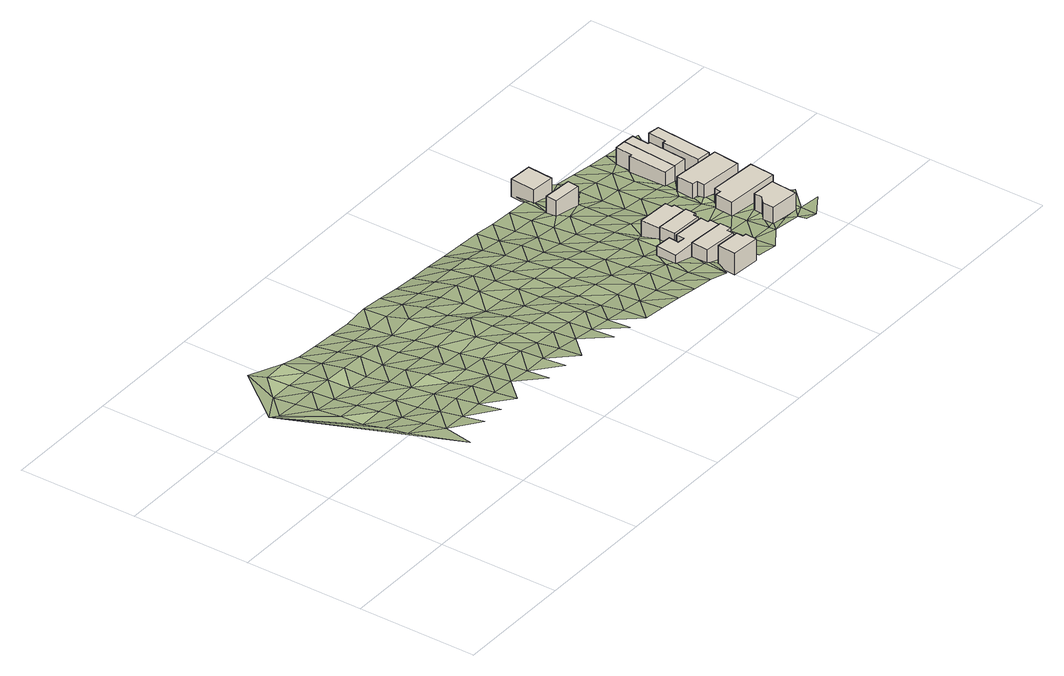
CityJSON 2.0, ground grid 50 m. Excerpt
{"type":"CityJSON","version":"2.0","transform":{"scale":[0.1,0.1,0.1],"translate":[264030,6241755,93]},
"CityObjects":{
"building1":{"type":"Building","attributes":{"osm_address":"14 Kylemore Road University Estate Cape Town","osm_building":"house","osm_building:levels":"2","footprint":{"type":"Polygon"},"plus_code":"4FRW3C6X+QHG","ground_height":105.4,"building_height":6.9,"roof_height":112.3},"geometry":[{"type":"Solid","lod":"1","boundaries":[[[[0,1,2,3]],[[1,4,5,2]],[[4,6,7,5]],[[6,8,9,7]],[[8,10,11,9]],[[10,12,13,11]],[[12,14,15,13]],[[14,16,17,15]],[[16,18,19,17]],[[18,20,21,19]],[[20,0,3,21]],[[3,2,5,7,9,11,13,15,17,19,21]],[[20,18,16,14,12,10,8,6,4,1,0]]]]}]},
"building2":{"type":"Building","attributes":{"osm_address":"18 Kylemore Road University Estate Cape Town","osm_building":"house","osm_building:levels":"2","footprint":{"type":"Polygon"},"plus_code":"4FRW3C6X+PJ2","ground_height":106.65,"building_height":6.9,"roof_height":113.55},"geometry":[{"type":"Solid","lod":"1","boundaries":[[[[22,23,24,25]],[[23,26,27,24]],[[26,28,29,27]],[[28,30,31,29]],[[30,32,33,31]],[[32,22,25,33]],[[25,24,27,29,31,33]],[[32,30,28,26,23,22]]]]}]},
"building3":{"type":"Building","attributes":{"osm_address":"16 Kylemore Road University Estate Cape Town","osm_building":"house","osm_building:levels":"2","footprint":{"type":"Polygon"},"plus_code":"4FRW3C6X+QJ2","ground_height":106.05,"building_height":6.9,"roof_height":112.95},"geometry":[{"type":"Solid","lod":"1","boundaries":[[[[1,0,3,34,35,2]],[[0,36,37,34,3]],[[36,38,39,37]],[[38,40,41,39]],[[40,42,43,41]],[[42,1,2,35,43]],[[35,34,37,39,41,43]],[[42,40,38,36,0,1]]]]}]},
"building4":{"type":"Building","attributes":{"osm_address":"12 Kylemore Road University Estate Cape Town","osm_building":"house","osm_building:levels":"2","footprint":{"type":"Polygon"},"plus_code":"4FRW3C6X+RJ3","ground_height":105.01,"building_height":6.9,"roof_height":111.91},"geometry":[{"type":"Solid","lod":"1","boundaries":[[[[44,45,46,47,48,49]],[[45,50,51,47,46]],[[50,52,53,51]],[[52,54,55,53]],[[54,56,57,55]],[[56,44,49,48,57]],[[48,47,51,53,55,57]],[[56,54,52,50,45,44]]]]}]},
"building5":{"type":"Building","attributes":{"osm_address":"10 Kylemore Road University Estate Cape Town","osm_building":"house","osm_building:levels":"2","footprint":{"type":"Polygon"},"plus_code":"4FRW3C6X+RJF","ground_height":104.2,"building_height":6.9,"roof_height":111.1},"geometry":[{"type":"Solid","lod":"1","boundaries":[[[[58,59,60,49]],[[59,61,62,60]],[[61,63,64,62]],[[63,65,66,64]],[[65,67,46,66]],[[67,58,49,46]],[[49,60,62,64,66,46]],[[67,65,63,61,59,58]]]]}]},
"building6":{"type":"Building","attributes":{"osm_building":"garage","osm_building:levels":"2","footprint":{"type":"Polygon"},"plus_code":"4FRW3C6X+XHG","ground_height":103.83,"building_height":6.9,"roof_height":110.73},"geometry":[{"type":"Solid","lod":"1","boundaries":[[[[68,69,70,71]],[[69,72,73,70]],[[72,74,75,73]],[[74,68,71,75]],[[71,70,73,75]],[[74,72,69,68]]]]}]},
"building7":{"type":"Building","attributes":{"osm_address":"2 Rhodes Avenue University Estate Cape Town","osm_building":"house","osm_building:levels":"2","footprint":{"type":"Polygon"},"plus_code":"4FRW3C7X+2JJ","ground_height":101.18,"building_height":6.9,"roof_height":108.08},"geometry":[{"type":"Solid","lod":"1","boundaries":[[[[76,77,78,79]],[[77,80,81,78]],[[80,82,83,81]],[[82,76,79,83]],[[79,78,81,83]],[[82,80,77,76]]]]}]},
"building8":{"type":"Building","attributes":{"osm_address":"9 Kylemore Road University Estate Cape Town","osm_building":"house","osm_building:levels":"2","footprint":{"type":"Polygon"},"plus_code":"4FRW3C6X+QQ9","ground_height":99.56,"building_height":6.9,"roof_height":106.46},"geometry":[{"type":"Solid","lod":"1","boundaries":[[[[84,85,86,87]],[[85,88,89,86]],[[88,90,91,89]],[[90,92,93,91]],[[92,94,95,93]],[[94,84,87,95]],[[87,86,89,91,93,95]],[[94,92,90,88,85,84]]]]}]},
"building9":{"type":"Building","attributes":{"osm_address":"7 Kylemore Road University Estate Cape Town","osm_building":"house","osm_building:levels":"2","footprint":{"type":"Polygon"},"plus_code":"4FRW3C6X+RQ4","ground_height":98.88,"building_height":6.9,"roof_height":105.78},"geometry":[{"type":"Solid","lod":"1","boundaries":[[[[96,97,98,99]],[[97,100,101,98]],[[100,102,103,101]],[[102,104,105,103]],[[104,106,107,105]],[[106,96,99,107]],[[99,98,101,103,105,107]],[[106,104,102,100,97,96]]]]}]},
"building10":{"type":"Building","attributes":{"osm_address":"5 Kylemore Road University Estate Cape Town","osm_building":"house","osm_building:levels":"2","footprint":{"type":"Polygon"},"plus_code":"4FRW3C6X+VQH","ground_height":98.01,"building_height":6.9,"roof_height":104.91},"geometry":[{"type":"Solid","lod":"1","boundaries":[[[[108,109,110,111]],[[109,112,113,110]],[[112,114,115,113]],[[114,116,117,115]],[[116,118,119,117]],[[118,108,111,119]],[[111,110,113,115,117,119]],[[118,116,114,112,109,108]]]]}]},
"building11":{"type":"Building","attributes":{"osm_address":"6 Rhodes Avenue University Estate Cape Town","osm_building":"house","osm_building:levels":"2","footprint":{"type":"Polygon"},"plus_code":"4FRW3C6X+WQM","ground_height":96.56,"building_height":6.9,"roof_height":103.46},"geometry":[{"type":"Solid","lod":"1","boundaries":[[[[120,121,122,123]],[[121,124,125,122]],[[124,126,127,125]],[[126,128,129,127]],[[128,130,131,129]],[[130,120,123,131]],[[123,122,125,127,129,131]],[[130,128,126,124,121,120]]]]}]},
"building12":{"type":"Building","attributes":{"osm_address":"8 Rhodes Avenue University Estate Cape Town","osm_building":"house","osm_building:levels":"2","footprint":{"type":"Polygon"},"plus_code":"4FRW3C6X+WQQ","ground_height":96.56,"building_height":6.9,"roof_height":103.46},"geometry":[{"type":"Solid","lod":"1","boundaries":[[[[132,133,134,131]],[[133,135,136,134]],[[135,137,138,136]],[[137,139,140,138]],[[139,141,123,140]],[[141,132,131,123]],[[131,134,136,138,140,123]],[[141,139,137,135,133,132]]]]}]},
"building13":{"type":"Building","attributes":{"osm_address":"10 Rhodes Avenue University Estate Cape Town","osm_building":"house","osm_building:levels":"2","footprint":{"type":"Polygon"},"plus_code":"4FRW3C6X+WRG","ground_height":95.95,"building_height":6.9,"roof_height":102.85},"geometry":[{"type":"Solid","lod":"1","boundaries":[[[[142,143,144,145,146,147]],[[143,148,149,145,144]],[[148,150,151,149]],[[150,152,153,151]],[[152,154,155,153]],[[154,142,147,146,155]],[[146,145,149,151,153,155]],[[154,152,150,148,143,142]]]]}]},
"terrain1":{"type":"TINRelief","geometry":[{"type":"CompositeSurface","lod":"1","boundaries":[[[156,157,158]],[[159,158,157]],[[160,156,158]],[[160,161,156]],[[162,160,158]],[[163,156,164]],[[162,158,159]],[[161,164,156]],[[165,161,160]],[[166,156,163]],[[160,162,165]],[[164,167,163]],[[168,164,161]],[[163,167,169]],[[168,161,165]],[[162,159,170]],[[171,172,159]],[[163,169,166]],[[173,167,164]],[[162,170,165]],[[170,159,172]],[[164,168,173]],[[167,174,169]],[[167,173,175]],[[156,166,176]],[[168,165,177]],[[170,178,165]],[[169,174,166]],[[167,175,174]],[[168,177,173]],[[177,165,178]],[[179,170,172]],[[172,180,181]],[[182,175,173]],[[174,183,166]],[[181,179,172]],[[182,173,177]],[[184,178,170]],[[166,183,185]],[[177,178,184]],[[185,176,166]],[[174,175,186]],[[170,179,184]],[[187,175,182]],[[174,186,183]],[[175,187,186]],[[188,182,177]],[[188,177,184]],[[179,181,189]],[[190,185,183]],[[191,192,181]],[[187,182,193]],[[186,190,183]],[[179,189,184]],[[189,181,192]],[[188,193,182]],[[194,176,185]],[[185,190,194]],[[195,188,184]],[[187,196,186]],[[193,197,187]],[[195,184,189]],[[198,192,191]],[[187,197,196]],[[190,186,199]],[[193,188,200]],[[201,188,195]],[[189,192,202]],[[199,194,190]],[[199,186,196]],[[188,201,200]],[[195,189,202]],[[203,197,193]],[[202,192,198]],[[193,200,203]],[[199,204,194]],[[195,205,201]],[[196,197,206]],[[202,205,195]],[[196,206,199]],[[197,203,206]],[[201,207,200]],[[201,205,207]],[[208,202,198]],[[209,204,199]],[[210,211,198]],[[200,212,203]],[[209,199,206]],[[208,198,211]],[[207,212,200]],[[213,205,202]],[[214,204,209]],[[215,206,203]],[[202,208,213]],[[212,216,203]],[[217,207,205]],[[209,206,215]],[[203,216,215]],[[217,205,213]],[[218,212,207]],[[208,211,219]],[[209,220,214]],[[211,221,222]],[[212,218,216]],[[207,217,218]],[[215,220,209]],[[208,219,213]],[[222,219,211]],[[215,216,223]],[[220,224,214]],[[213,225,217]],[[216,218,223]],[[225,213,219]],[[220,215,226]],[[217,227,218]],[[226,215,223]],[[227,217,225]],[[228,219,222]],[[229,224,220]],[[230,231,222]],[[218,232,223]],[[226,229,220]],[[219,228,225]],[[228,222,231]],[[232,218,227]],[[233,226,223]],[[229,234,224]],[[235,227,225]],[[223,232,233]],[[225,228,235]],[[236,231,230]],[[229,226,237]],[[238,226,233]],[[239,232,227]],[[235,240,227]],[[228,231,241]],[[226,238,237]],[[233,232,239]],[[242,234,229]],[[227,240,239]],[[241,235,228]],[[236,241,231]],[[229,237,242]],[[233,243,238]],[[244,240,235]],[[239,243,233]],[[235,241,244]],[[240,245,239]],[[246,237,238]],[[243,247,238]],[[240,244,245]],[[241,236,248]],[[237,246,242]],[[249,250,236]],[[238,247,246]],[[243,239,251]],[[241,248,244]],[[250,248,236]],[[251,239,245]],[[252,247,243]],[[246,253,242]],[[244,254,245]],[[251,252,243]],[[254,244,248]],[[255,246,247]],[[256,251,245]],[[247,252,255]],[[256,245,254]],[[257,248,250]],[[258,253,246]],[[250,259,260]],[[246,255,258]],[[248,257,254]],[[261,252,251]],[[260,257,250]],[[251,256,262]],[[251,262,261]],[[253,258,263]],[[264,256,254]],[[255,252,265]],[[254,257,264]],[[255,265,258]],[[265,252,261]],[[266,262,256]],[[264,267,256]],[[257,260,268]],[[258,269,263]],[[270,271,260]],[[262,266,261]],[[256,267,266]],[[269,258,265]],[[268,264,257]],[[271,268,260]],[[272,263,269]],[[273,267,264]],[[274,265,261]],[[266,275,261]],[[264,268,273]],[[276,271,270]],[[265,274,269]],[[274,261,275]],[[277,266,267]],[[270,278,276]],[[267,273,277]],[[268,271,279]],[[280,272,269]],[[281,275,266]],[[269,274,280]],[[268,279,273]],[[276,279,271]],[[266,277,281]],[[280,282,272]],[[273,283,277]],[[274,275,284]],[[275,281,285]],[[278,286,276]],[[283,273,279]],[[284,280,274]],[[284,275,285]],[[277,287,281]],[[287,277,283]],[[288,279,276]],[[289,282,280]],[[286,290,276]],[[285,281,291]],[[280,284,289]],[[279,288,283]],[[290,288,276]],[[291,281,287]],[[285,292,284]],[[282,289,293]],[[294,287,283]],[[292,285,291]],[[295,290,286]],[[283,288,294]],[[284,296,289]],[[297,291,287]],[[296,284,292]],[[287,294,297]],[[288,290,298]],[[289,299,293]],[[290,295,300]],[[301,292,291]],[[299,289,296]],[[298,294,288]],[[300,298,290]],[[291,297,301]],[[302,293,299]],[[296,292,303]],[[292,301,304]],[[305,300,295]],[[297,294,306]],[[307,294,298]],[[292,304,303]],[[297,306,301]],[[308,299,296]],[[306,294,307]],[[309,298,300]],[[305,310,300]],[[296,303,308]],[[311,304,301]],[[312,302,299]],[[298,309,307]],[[300,310,309]],[[311,301,306]],[[299,308,312]],[[307,313,306]],[[304,314,303]],[[315,304,311]],[[305,316,310]],[[309,313,307]],[[303,314,308]],[[304,315,314]],[[317,309,310]],[[318,311,306]],[[313,318,306]],[[319,317,310]],[[310,316,319]],[[320,309,317]],[[320,313,309]],[[315,311,321]],[[312,308,322]],[[314,323,308]],[[318,321,311]],[[308,323,322]],[[319,316,324]],[[319,325,317]],[[326,313,320]],[[314,315,327]],[[321,328,315]],[[329,324,316]],[[318,313,330]],[[319,324,325]],[[315,328,327]],[[318,330,321]],[[331,323,314]],[[326,320,332]],[[313,326,330]],[[314,327,331]],[[333,332,334]],[[335,328,321]],[[336,322,323]],[[333,334,337]],[[332,338,326]],[[329,339,324]],[[321,330,335]],[[338,332,333]],[[323,331,336]],[[326,340,330]],[[326,338,340]],[[327,328,341]],[[335,342,328]],[[329,28,339]],[[343,335,330]],[[343,330,340]],[[327,344,331]],[[328,342,341]],[[333,8,338]],[[341,344,327]],[[331,345,336]],[[346,28,347]],[[345,331,344]],[[348,335,343]],[[335,348,342]],[[349,350,339]],[[28,351,339]],[[351,28,346]],[[352,351,346]],[[351,349,339]],[[8,52,338]],[[353,336,345]],[[342,354,341]],[[351,1,349]],[[342,348,354]],[[355,351,352]],[[344,341,356]],[[8,6,4]],[[4,1,357]],[[345,358,359]],[[348,343,63]],[[357,8,4]],[[52,8,357]],[[353,345,359]],[[360,1,351]],[[52,357,56]],[[74,358,345]],[[54,52,56]],[[361,341,354]],[[361,356,341]],[[362,357,1]],[[351,355,360]],[[56,363,44]],[[359,358,364]],[[353,359,365]],[[366,354,348]],[[357,362,56]],[[348,63,366]],[[358,74,364]],[[360,362,1]],[[367,63,61]],[[59,367,61]],[[363,56,368]],[[369,361,354]],[[44,363,368]],[[370,359,364]],[[368,59,44]],[[366,369,354]],[[362,368,56]],[[361,371,356]],[[367,372,63]],[[367,59,372]],[[373,360,355]],[[374,74,356]],[[371,361,369]],[[63,375,366]],[[374,364,74]],[[372,59,368]],[[362,360,376]],[[374,370,364]],[[374,356,371]],[[372,375,63]],[[377,360,373]],[[369,366,378]],[[376,360,377]],[[362,379,368]],[[370,380,76]],[[366,375,378]],[[380,370,374]],[[379,362,376]],[[381,371,369]],[[382,372,368]],[[383,377,373]],[[379,384,368]],[[369,378,381]],[[384,382,368]],[[372,385,375]],[[386,374,371]],[[376,377,387]],[[383,387,377]],[[383,373,388]],[[372,382,385]],[[374,386,380]],[[371,381,386]],[[382,384,379]],[[375,389,378]],[[379,376,390]],[[391,376,387]],[[392,388,373]],[[385,389,375]],[[390,376,391]],[[378,393,381]],[[382,394,385]],[[380,386,395]],[[382,396,394]],[[389,393,378]],[[388,397,383]],[[398,389,385]],[[399,385,394]],[[385,399,398]],[[386,381,400]],[[401,402,392]],[[392,397,388]],[[398,403,389]],[[393,404,381]],[[405,398,399]],[[389,403,393]],[[394,406,399]],[[390,407,379]],[[400,395,386]],[[381,404,400]],[[402,408,392]],[[393,403,409]],[[397,392,408]],[[409,404,393]],[[410,409,403]],[[395,400,411]],[[408,412,397]],[[413,404,409]],[[399,406,414]],[[85,407,390]],[[394,97,406]],[[85,397,412]],[[404,413,400]],[[408,402,415]],[[410,403,416]],[[85,412,407]],[[411,400,121]],[[121,400,413]],[[417,399,414]],[[412,408,418]],[[413,124,121]],[[406,97,414]],[[418,407,412]],[[416,403,108]],[[416,419,410]],[[420,411,121]],[[417,414,97]],[[420,121,120]],[[421,419,416]],[[97,422,417]],[[421,423,419]],[[420,120,139]],[[416,108,424]],[[137,423,139]],[[417,425,108]],[[423,426,139]],[[420,139,427]],[[428,423,421]],[[423,428,426]],[[428,421,429]],[[139,426,427]],[[426,428,427]],[[430,427,428]]]}]}
},
"vertices":[
[1841,218,105],[2000,206,105],[2000,206,193],[1841,218,193],[2004,254,105],[2004,254,193],[1991,255,105],[1991,255,193],[1994,288,105],[1994,288,193],[1857,298,105],[1857,298,193],[1854,262,105],[1854,262,193],[1823,265,105],[1823,265,193],[1827,308,105],[1827,308,193],[1757,314,105],[1757,314,193],[1750,224,105],[1750,224,193],
[1989,40,112],[1993,88,112],[1993,88,205],[1989,40,205],[1977,90,112],[1977,90,205],[1979,118,112],[1979,118,205],[1875,126,112],[1875,126,205],[1869,49,112],[1869,49,205],
[1841,218,200],[2000,206,200],[1835,145,105],[1835,145,200],[1977,132,105],[1977,132,200],[1979,160,105],[1979,160,200],[1998,158,105],[1998,158,200],
[2014,369,103],[1868,379,103],[1868,379,181],[1868,379,189],[2014,369,189],[2014,369,181],[1864,311,103],[1864,311,189],[1998,302,103],[1998,302,189],[1999,324,103],[1999,324,189],[2011,323,103],[2011,323,189],
[2014,369,93],[2020,425,93],[2020,425,181],[2007,426,93],[2007,426,181],[2009,456,93],[2009,456,181],[1872,464,93],[1872,464,181],[1868,379,93],
[1801,833,86],[1797,787,86],[1797,787,177],[1801,833,177],[1918,777,86],[1918,777,177],[1922,824,86],[1922,824,177],
[1943,1014,74],[1845,1021,74],[1845,1021,151],[1943,1014,151],[1837,914,74],[1837,914,151],[1935,907,74],[1935,907,151],
[2391,154,61],[2400,265,61],[2400,265,135],[2391,154,135],[2302,273,61],[2302,273,135],[2299,238,61],[2299,238,135],[2271,212,61],[2271,212,135],[2267,165,61],[2267,165,135],
[2444,293,40],[2452,397,40],[2452,397,128],[2444,293,128],[2252,413,40],[2252,413,128],[2250,384,40],[2250,384,128],[2222,387,40],[2222,387,128],[2216,311,40],[2216,311,128],
[2449,555,36],[2245,575,36],[2245,575,119],[2449,555,119],[2238,500,36],[2238,500,119],[2262,497,36],[2262,497,119],[2258,463,36],[2258,463,119],[2438,445,36],[2438,445,119],
[2329,868,32],[2282,871,32],[2282,871,105],[2329,868,105],[2277,798,32],[2277,798,105],[2264,801,32],[2264,801,105],[2255,635,32],[2255,635,105],[2311,632,32],[2311,632,105],
[2311,632,18],[2366,628,18],[2366,628,105],[2379,791,18],[2379,791,105],[2369,792,18],[2369,792,105],[2374,864,18],[2374,864,105],[2329,868,18],
[2460,588,5],[2481,828,5],[2481,828,85],[2481,828,98],[2460,588,98],[2460,588,85],[2432,834,5],[2432,834,98],[2426,757,5],[2426,757,98],[2413,758,5],[2413,758,98],[2401,593,5],[2401,593,98],
[6,767,244],[190,9,337],[133,245,312],[233,146,319],[133,345,297],[133,444,271],[233,245,300],[34,742,244],[133,543,267],[233,345,286],[133,841,228],[133,643,255],[233,444,272],[133,742,240],[332,245,298],[332,47,334],[332,146,316],[233,543,259],[233,742,237],[233,643,245],[228,1022,199],[332,444,266],[332,345,274],[431,245,299],[431,47,330],[431,146,314],[332,543,257],[233,841,225],[431,345,278],[233,940,222],[332,742,235],[332,643,238],[431,444,266],[530,245,297],[332,841,226],[530,47,323],[530,146,310],[431,543,250],[332,940,225],[530,345,270],[431,742,232],[431,643,233],[629,146,303],[431,841,211],[530,543,247],[530,444,267],[629,245,287],[530,643,230],[431,940,199],[629,345,275],[530,742,225],[629,444,258],[728,245,283],[530,841,206],[728,47,301],[728,146,292],[629,543,244],[728,345,266],[530,940,190],[629,742,217],[629,643,228],[728,444,249],[728,543,240],[828,245,284],[629,841,201],[828,47,300],[828,146,291],[728,643,225],[629,940,185],[828,345,279],[728,742,206],[828,444,264],[927,245,263],[728,841,196],[927,47,288],[927,146,278],[828,543,251],[828,643,229],[728,940,176],[927,345,265],[1026,146,264],[828,841,193],[828,742,223],[927,543,253],[927,444,257],[1026,245,256],[828,940,186],[927,643,223],[1026,345,255],[1026,444,242],[927,841,191],[927,742,217],[1125,245,241],[1125,47,259],[1125,146,251],[1026,543,224],[1026,643,220],[927,940,176],[1125,345,243],[1026,742,205],[1125,444,234],[1224,245,235],[1026,841,184],[1224,47,244],[1224,146,237],[1125,643,217],[1125,543,218],[1026,940,163],[1224,345,230],[1125,742,203],[1224,543,212],[1224,444,217],[1323,245,204],[1125,841,179],[1323,47,230],[1323,146,223],[1125,940,153],[1323,345,207],[1224,742,189],[1224,643,207],[1422,146,210],[1323,444,203],[1422,47,218],[1422,245,197],[1224,841,175],[1323,543,202],[1224,940,147],[1422,345,200],[1323,742,177],[1323,643,192],[1522,47,206],[1422,444,189],[1522,245,188],[1323,841,168],[1522,146,198],[1422,543,192],[1422,643,180],[1323,940,138],[1522,345,184],[1621,47,189],[1422,742,167],[1522,444,176],[1621,245,180],[1422,841,149],[1621,146,185],[1522,543,177],[1422,940,134],[1522,742,155],[1522,643,165],[1720,47,175],[1621,444,158],[1621,345,165],[1522,841,134],[1720,245,162],[1720,146,166],[1621,543,154],[1522,940,126],[1720,345,157],[1621,742,135],[1621,643,145],[1819,47,149],[1750,224,162],[1720,444,149],[1819,146,150],[1757,314,157],[1720,543,140],[1621,940,112],[1621,841,121],[1835,145,150],[1841,218,142],[1819,345,138],[1720,742,122],[1720,643,131],[1875,126,130],[1819,444,136],[1720,841,114],[1827,308,138],[1857,298,138],[1823,265,142],[1819,543,126],[1720,940,105],[1854,262,142],[1864,311,138],[1977,132,112],[1868,379,138],[1819,742,115],[1819,643,118],[1872,464,112],[1797,787,115],[1801,833,108],[1993,88,117],[1977,90,117],[1918,543,108],[1998,158,112],[1979,160,112],[2017,146,112],[2017,47,117],[1819,940,98],[1918,643,101],[2117,47,99],[1918,777,98],[2017,245,105],[1819,841,108],[1837,914,98],[2117,146,91],[1918,742,98],[2117,245,85],[2017,345,103],[1918,841,86],[1845,1021,86],[2017,543,87],[2017,444,93],[2117,345,81],[2017,643,77],[1935,907,82],[2017,742,72],[2117,444,76],[2221,121,84],[2017,841,70],[2117,543,71],[2216,245,76],[2216,146,84],[2117,643,64],[2216,311,74],[2017,940,64],[2117,742,62],[2222,387,74],[2267,165,70],[2216,345,74],[2216,444,68],[2117,841,54],[2271,212,66],[2315,146,70],[2216,543,60],[2302,273,66],[2299,238,66],[2349,115,70],[2216,643,51],[2252,413,68],[2117,940,49],[2250,384,74],[2391,154,62],[2238,500,60],[2258,463,68],[2216,841,41],[2348,75,79],[2402,72,69],[2245,575,60],[2216,742,46],[2262,497,60],[2315,444,56],[2444,293,61],[2414,146,62],[2255,635,51],[2311,632,42],[2216,940,34],[2414,245,61],[2264,801,41],[2414,444,40],[2513,146,51],[2401,593,36],[2438,445,40],[2513,245,45],[2366,628,30],[2315,940,22],[2413,758,24],[2513,444,27],[2379,791,24],[2460,588,36],[2513,543,24],[2414,841,18],[2414,940,11],[2432,834,18],[2426,757,24],[2513,940,0]
]}
